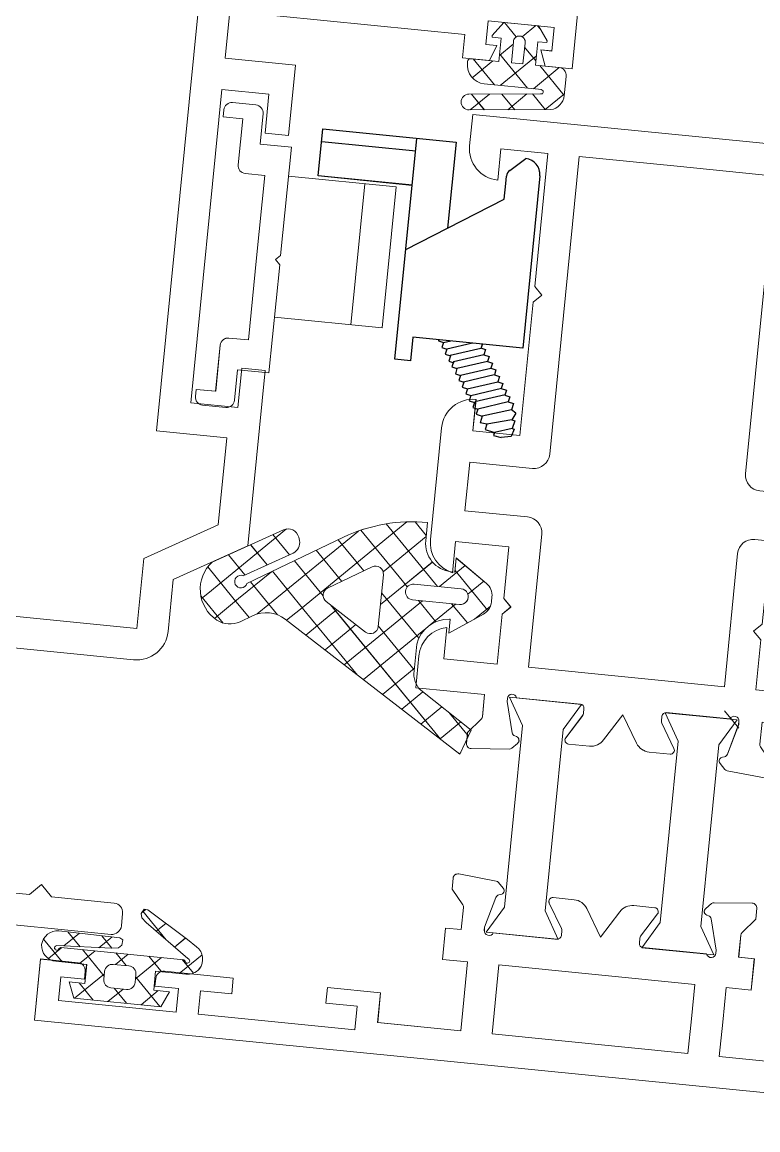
# Model space of a CAD drawing. Header units: millimetres. Extents: x 26282 to 30760, y 1404 to 4574.
# Drawn here: x 29863.53 to 29868.2, y 3435.71 to 3442.74 of the extents above; entities that cross this region are included whole.
import ezdxf

# ---------------------------------------------------------------- set-up
doc = ezdxf.new("R2010")
doc.units = ezdxf.units.MM
doc.header["$LTSCALE"] = 0.25
doc.layers.add('AB-DUV', color=4, linetype='Continuous', lineweight=50)
doc.layers.add('DOĞRAMA', color=30, linetype='Continuous', lineweight=20)
doc.layers.add('aksesuar_k', color=7, linetype='Continuous')

# ---------------------------------------------------------------- blocks, each defined once
blk = doc.blocks.new('CHD60E27', base_point=(-138.6, 7.85))
at = {"color": 1, "linetype": 'Continuous'}
for p, q in [((-80.6, 56.35), (-78.6, 56.35)), ((-115.729976, 50.516652), (-114.729976, 49.516652)), ((-115.729976, 50.516652), (-114.729976, 49.516652)), ((-78.6, 29.85), (-80.6, 29.85)), ((-137.2, 16.75), (-135.7, 16.75)), ((-135.7, 16.75), (-135.7, 15.25))]:
    blk.add_line(p, q, dxfattribs=at)
at = {"color": 40, "linetype": 'Continuous'}
for points in [[(-138.6, 7.85), (-138.6, 78.35), (-134.7, 78.35), (-134.7, 75.95, -0.414213), (-135.199999, 75.45), (-135.7, 75.45), (-135.7, 76.95), (-137.2, 76.95), (-137.2, 69.45), (-135.7, 69.45), (-135.7, 70.95), (-135.2, 70.95, -0.414213), (-134.699999, 70.45), (-134.7, 66.05), (-135.7, 66.05), (-135.7, 68.05), (-137.2, 68.05), (-137.2, 58.05), (-135.7, 58.05), (-135.7, 60.05), (-134.7, 60.05), (-134.7, 56.65), (-136.6, 56.65), (-136.6, 51.35), (-134.4, 51.35), (-132.2, 51.35), (-132.2, 52.95), (-130.2, 52.95), (-130.2, 51.95), (-128.790992, 51.95, 0.176327), (-128.630295, 52.008489), (-127.7, 52.789099), (-127, 52.789099, -0.43976), (-126.701142, 52.462953), (-126.911671, 50.056591, -0.176327), (-126.983943, 49.901604), (-127.323223, 49.562323, -0.577351), (-127.741481, 49.674394), (-127.772347, 49.789587, 0.267949), (-127.949124, 49.966363), (-129.9, 50.489099), (-130.1, 50.489099, 0.842899), (-130.2, 49.906257), (-130.2, 45.839099, 0.414213), (-129.949998, 45.589099), (-129.628806, 45.589099, 0.137838), (-129.498553, 45.625711), (-127.980252, 46.552487, -0.585341), (-127.6, 46.339099), (-127.6, 45.002615, -0.261351), (-128.07899, 44.149065), (-129.797634, 43.1), (-128.07899, 42.050935, -0.261351), (-127.6, 41.197385), (-127.6, 39.8609, -0.585341), (-127.980252, 39.647512), (-129.498554, 40.574288, 0.137838), (-129.628807, 40.6109), (-129.95, 40.6109, 0.414213), (-130.199999, 40.360899), (-130.2, 36.293743, 0.842899), (-130.1, 35.710901), (-129.9, 35.7109), (-127.949123, 36.233636, 0.267949), (-127.772347, 36.410413), (-127.741481, 36.525605, -0.577351), (-127.323223, 36.637676), (-126.983943, 36.298396, -0.176327), (-126.911671, 36.143409), (-126.701141, 33.737047, -0.43976), (-127, 33.4109), (-127.7, 33.4109), (-128.630295, 34.191511, 0.176327), (-128.790992, 34.25), (-130.2, 34.25), (-130.2, 33.25), (-132.2, 33.25), (-132.2, 34.85), (-136.6, 34.85), (-136.6, 29.55), (-134.7, 29.55), (-134.7, 26.15), (-135.7, 26.15), (-135.7, 28.15), (-137.2, 28.15), (-137.2, 18.15), (-135.7, 18.15), (-135.7, 20.15), (-134.7, 20.15), (-134.7, 15.75, -0.414213), (-135.199999, 15.25), (-135.7, 15.25), (-135.7, 16.75), (-137.2, 16.75), (-137.2, 9.25), (-135.7, 9.25), (-135.7, 10.75), (-135.2, 10.75, -0.414213), (-134.699999, 10.25), (-134.7, 7.85), (-138.6, 7.85)], [(-78.6, 56.35), (-78.6, 29.85), (-79.6, 29.85), (-80.6, 29.85, -0.414213), (-82.599999, 31.85), (-80.6, 31.85), (-80.6, 34.85), (-89.1, 34.85), (-89.6, 35.35), (-90.1, 34.85), (-98.6, 34.85), (-98.6, 31.85), (-96.6, 31.85, -0.414213), (-98.599999, 29.85), (-105.740408, 29.85, -0.356298), (-107.699999, 31.450001), (-105.7, 31.45), (-105.7, 34.85), (-109, 34.85), (-109.5, 35.35), (-110, 34.85), (-113.2, 34.85), (-113.2, 31.45), (-111.2, 31.45, -0.356298), (-113.159592, 29.85), (-115.2, 29.85), (-115.2, 34.25), (-116.609007, 34.25, 0.176327), (-116.769704, 34.191511), (-117.7, 33.4109), (-118.4, 33.4109, -0.43976), (-118.698859, 33.737047), (-118.488329, 36.143409, -0.176327), (-118.416057, 36.298397), (-118.076776, 36.637677, -0.577351), (-117.658519, 36.525604), (-117.627652, 36.410413, 0.267949), (-117.450876, 36.233636), (-115.5, 35.7109), (-115.3, 35.7109, 0.842899), (-115.2, 36.293744), (-115.2, 40.3609, 0.414213), (-115.45, 40.6109), (-115.771193, 40.6109, 0.137838), (-115.901446, 40.574288), (-117.419747, 39.647512, -0.585341), (-117.799999, 39.8609), (-117.8, 41.197384, -0.261351), (-117.32101, 42.050935), (-115.602366, 43.1), (-117.321009, 44.149064, -0.261351), (-117.8, 45.002615), (-117.8, 46.339099, -0.585341), (-117.419747, 46.552488), (-115.901445, 45.625712, 0.137838), (-115.771193, 45.5891), (-115.45, 45.589099, 0.414213), (-115.199999, 45.8391), (-115.2, 49.906257, 0.842899), (-115.3, 50.489099), (-115.5, 50.489099), (-117.450876, 49.966364, 0.267949), (-117.627653, 49.789587), (-117.658518, 49.674395, -0.577351), (-118.076776, 49.562322), (-118.416057, 49.901603, -0.176327), (-118.488329, 50.056591), (-118.698858, 52.462953, -0.43976), (-118.4, 52.789099), (-117.7, 52.789099), (-116.769704, 52.008489, 0.176327), (-116.609007, 51.95), (-115.2, 51.95), (-115.2, 56.35), (-113.159591, 56.35, -0.356297), (-111.199999, 54.75), (-113.2, 54.75), (-113.2, 51.35), (-110, 51.35), (-109.5, 50.85), (-109, 51.35), (-105.7, 51.35), (-105.7, 54.75), (-107.7, 54.75, -0.356297), (-105.740408, 56.35), (-98.6, 56.35, -0.414213), (-96.599999, 54.350001), (-98.6, 54.35), (-98.6, 51.35), (-90.1, 51.35), (-89.6, 50.85), (-89.1, 51.35), (-80.6, 51.35), (-80.6, 54.35), (-82.6, 54.35, -0.414213), (-80.6, 56.35), (-78.6, 56.35)], [(-80.6, 43.1), (-80.6, 49.35), (-99.6, 49.35, -0.414213), (-100.6, 50.35), (-100.6, 54.35), (-103.7, 54.35), (-103.7, 50.35, -0.414213), (-104.699999, 49.350001), (-113.2, 49.35), (-113.2, 36.85), (-104.7, 36.85, -0.414213), (-103.699999, 35.850001), (-103.7, 31.85), (-100.6, 31.85), (-100.6, 35.85, -0.414213), (-99.6, 36.85), (-80.6, 36.85), (-80.6, 43.1)]]:
    blk.add_lwpolyline(points, format="xyb", close=True, dxfattribs=at)
at = {"color": 4, "linetype": 'Continuous'}
for points in [[(-130.210348, 45.762166), (-128.497348, 46.762166), (-122.710348, 46.762166), (-116.923348, 46.762166), (-115.210348, 45.762166), (-115.210348, 50.362166), (-116.910348, 49.362166), (-122.710348, 49.362166), (-128.510348, 49.362166), (-130.210348, 50.362166), (-130.210348, 45.762166)], [(-128.497348, 39.437833), (-130.210348, 40.437833), (-130.210348, 35.837833), (-128.510348, 36.837833), (-122.710348, 36.837833), (-116.910348, 36.837833), (-115.210348, 35.837833), (-115.210348, 40.437833), (-116.923348, 39.437833), (-122.710348, 39.437833), (-128.497348, 39.437833)]]:
    blk.add_lwpolyline(points, close=True, dxfattribs=at)
at = {"color": 40, "linetype": 'Continuous'}
blk.add_lwpolyline([(-134.4, 49.35), (-136.6, 49.35), (-136.6, 36.85), (-132.2, 36.85), (-132.2, 49.35), (-134.4, 49.35)], close=True, dxfattribs=at)
blk = doc.blocks.new('CHD60E28', base_point=(0, -82.8))
at = {"color": 40, "linetype": 'Continuous'}
for points in [[(7.9, -49.7), (7.9, -53.705341), (8.61934, -54.4), (7.9, -55.094658), (7.9, -59.1, -0.414213), (7.3, -59.699999), (6.5, -59.7, -0.414213), (5.9, -59.099999), (5.9, -49.7)], [(67, -82.8), (63.5, -82.8), (63.5, -81.073884), (64.5, -80.7), (64.5, -81.4), (66, -81.4), (66, -77.2), (64.5, -77.2), (64.5, -77.9), (63.5, -77.526115), (63.5, -75.8), (65, -75.8), (65, -60.8), (62, -60.8), (62, -65.3), (57.5, -65.3), (57.5, -63.8), (60, -63.8), (60, -60.8), (40, -60.8), (40, -63.8), (42.5, -63.8), (42.5, -65.3), (31.308076, -65.3), (28.71, -60.8), (25.4, -60.8, -0.414213), (23.4, -58.799999), (23.4, -48.4)]]:
    blk.add_lwpolyline(points, format="xyb", dxfattribs=at)
blk.add_lwpolyline([(65, -43.55084), (65, -28.301681, 0.414213), (62, -25.301681), (60, -25.30168), (60, -29), (25.4, -29), (25.4, -58.8), (29.864701, -58.8), (32.462777, -63.3), (38, -63.3), (38, -58.8), (65, -58.8), (65, -43.55084)], format="xyb", close=True, dxfattribs=at)
blk = doc.blocks.new('CHD50D23', base_point=(110.983776, 153.85743))
at = {"color": 1, "linetype": 'Continuous'}
for p, q in [((117.791548, 170.671326), (119.381447, 172.261226)), ((119.568875, 171.841832), (119.206204, 172.204502)), ((119.457419, 170.215877), (121.244586, 172.003044)), ((124.138771, 167.271936), (119.568875, 171.841832)), ((119.432791, 169.856596), (118.032092, 171.257294)), ((120.970782, 169.60792), (122.142332, 170.77947)), ((118.315634, 169.074092), (119.457419, 170.215877)), ((121.333881, 167.955505), (119.432791, 169.856596)), ((119.301305, 167.938443), (120.572703, 169.209841)), ((121.747604, 168.263422), (122.91966, 169.435477)), ((119.296707, 167.87136), (118.580823, 168.587243)), ((118.649877, 167.287015), (119.301305, 167.938443)), ((119.145191, 165.661009), (121.37384, 167.889658)), ((124.455498, 162.712568), (119.296707, 167.87136)), ((122.524426, 166.918923), (123.696988, 168.091485)), ((119.160623, 165.886123), (118.364104, 166.682642)), ((120.14134, 164.535837), (122.174977, 166.569474)), ((115.348278, 161.864095), (119.145191, 165.661009)), ((119.024539, 163.900887), (117.547506, 165.37792)), ((124.278265, 160.768481), (119.160623, 165.886123)), ((121.172168, 163.445345), (122.976114, 165.249291)), ((118.528593, 162.275512), (116.730908, 164.073197)), ((118.989078, 163.383575), (119.611946, 164.006444)), ((111.799457, 156.193954), (118.989078, 163.383575)), ((119.345191, 163.580234), (119.024539, 163.900887)), ((121.973305, 162.125161), (123.777251, 163.929107)), ((120.452072, 158.230713), (115.91431, 162.768475)), ((121.603057, 159.633594), (124.527445, 162.557981)), ((118.720503, 157.840961), (115.097712, 161.463753)), ((116.041968, 158.315145), (118.584254, 160.857431)), ((118.064864, 158.216721), (120.705574, 160.857431)), ((121.299351, 159.504754), (119.946674, 160.857431)), ((121.452072, 157.361288), (125.087016, 160.996232)), ((122.788808, 160.136617), (122.034401, 160.891024)), ((125.34237, 159.704376), (124.278265, 160.768481)), ((116.124999, 158.315145), (114.281114, 160.15903)), ((124.529431, 158.395995), (122.788808, 160.136617)), ((121.237452, 159.267988), (121.603057, 159.633594)), ((122.965684, 157.838422), (121.299351, 159.504754)), ((124.608099, 158.395995), (125.396213, 159.184109)), ((114.691525, 157.627299), (113.464516, 158.854308)), ((119.211984, 157.24252), (120.452072, 158.482608)), ((113.865869, 156.331635), (112.647918, 157.549586)), ((120.452072, 156.109392), (118.977527, 157.583937)), ((122.94395, 155.738834), (121.452072, 157.230713)), ((113.040212, 155.035971), (111.83132, 156.244863)), ((119.332913, 155.242129), (120.452072, 156.361288)), ((120.244395, 154.032291), (122.569534, 156.35743)), ((112.193401, 154.466577), (113.52755, 155.800727)), ((111.107571, 154.847292), (111.014722, 154.940141)), ((120.547923, 153.892221), (119.627241, 154.812903)), ((122.081038, 154.480426), (121.159141, 155.402323))]:
    blk.add_line(p, q, dxfattribs=at)
for points in [[(117.942326, 171.103172, -0.229763), (119.601084, 172.311706, -0.229763), (121.577, 171.756923), (124.065182, 167.454881, -0.472021), (123.686104, 166.442525), (123.493312, 166.376425, -0.353954), (122.651853, 166.698377), (120.910699, 169.711911, 2.506605), (120.443837, 169.422198), (123.974866, 163.603459, -0.068514), (125.058809, 161.099606, -0.068514), (125.425814, 158.395994), (124.268132, 158.395995, 0.414213), (122.468133, 156.595995), (122.468132, 156.35743), (123.368132, 156.35743), (121.951762, 154.2919, -0.247171), (121.127035, 153.857431), (120.80923, 153.85743, -0.247171), (119.984502, 154.2919), (118.568132, 156.35743), (119.468132, 156.35743), (119.468132, 156.395995, 0.347266), (117.672353, 158.315146), (115.962865, 158.315145, 0.239382), (114.781982, 157.769249), (112.588983, 154.327878), (110.983776, 154.890697), (118.422358, 166.775718, 0.283277), (118.436838, 168.874362), (117.984154, 169.620334, -0.264505), (117.942326, 171.103172)], [(118.960417, 162.96546), (118.120011, 161.622698, 0.58904), (118.543842, 160.857431), (121.854332, 160.857431, 0.584485), (122.281783, 161.616824), (120.652103, 164.302354, 0.558043), (119.800823, 164.308222), (118.960417, 162.96546)], [(120.952072, 159.35743, 0.414214), (120.452072, 158.85743), (120.452072, 155.85743, 1), (121.452072, 155.85743), (121.452072, 158.85743, 0.414214), (120.952072, 159.35743)]]:
    blk.add_lwpolyline(points, format="xyb", close=True, dxfattribs=at)
blk = doc.blocks.new('CHD40D06', base_point=(-3.244644, -4.348007))
at = {"color": 1, "linetype": 'Continuous'}
for p, q in [((-3.233957, 1.502004), (-2.114244, 0.38229)), ((-3.143286, 0.615308), (-2.231326, 1.527269)), ((-1.5, 0.137274), (0, 1.637274)), ((-1.19341, 1.582777), (0, 0.389367)), ((-1.5, -1.984046), (0.484046, 0)), ((0.389367, 0), (1.189367, -0.8)), ((-2.94649, -1.309216), (-2.03453, -0.397255)), ((-1.5, -0.231953), (0.605442, -2.337395)), ((1.664749, -0.940617), (2.5, -0.105366)), ((-2.992329, -0.860945), (-1.872616, -1.980658)), ((1.710462, -1.321095), (2.5, -2.110633)), ((0.267971, -2.337395), (1.067971, -1.537395)), ((-2.749694, -3.23374), (-1.837734, -2.32178)), ((-1.74264, -4.348007), (0, -2.605366)), ((-1.5, -2.353274), (-0.000027, -3.853246)), ((2.317869, -2.408817), (2.5, -2.226687)), ((-2.750701, -3.223894), (-1.626587, -4.348007))]:
    blk.add_line(p, q, dxfattribs=at)
for points in [[(2.5, -0.0586), (2.5, -1.168698), (2.5, -2.278795), (1.60183, -2.919995), (1.5, -2.919995), (1.5, -2.337395), (0, -2.337395), (0, -3.848007, -0.414213), (-0.499999, -4.348007), (-0.943759, -4.348007), (-1.741907, -4.348007, -0.346314), (-2.714035, -3.582455), (-3.24205, 1.581145, -0.414213), (-2.795506, 2.129414, -0.414213), (-2.247237, 1.68287), (-1.7854, -2.833564), (-1.760746, -2.951964), (-1.679623, -2.98778), (-1.584181, -2.97584), (-1.510215, -2.854067), (-1.5, -2.668709), (-1.5, 0.781642, -0.414213), (-0.3, 1.981642), (-0.2, 1.981642, -0.414209), (0, 1.781645), (0, 0), (1.5, 0), (1.5, 0.5826), (1.60183, 0.5826), (2.5, -0.0586)], [(1.743245, -1.168703, 0.444305), (1.335038, -0.8), (0, -0.8), (0, -1.537395), (1.335028, -1.537395, 0.444305), (1.743245, -1.168703)]]:
    blk.add_lwpolyline(points, format="xyb", close=True, dxfattribs=at)
blk = doc.blocks.new('CHD40D08', base_point=(-2.21267, -2.905012))
at = {"color": 1, "linetype": 'Continuous'}
for p, q in [((0, 5.969856), (1.319355, 7.289211)), ((0.12533, 6.85077), (0.904473, 6.071627)), ((1.017205, 5.958895), (1.924654, 5.051445)), ((1.069674, 4.91821), (1.934707, 5.783243)), ((-2.21267, 4.946129), (-0.482761, 3.21622)), ((-2.21267, 3.757186), (-1.21267, 4.757186)), ((-0.632316, 3.21622), (0.904473, 4.753009)), ((0, 4.854779), (0.904473, 3.950306)), ((1.129836, 3.724943), (1.8882, 2.96658)), ((1.171493, 2.898708), (1.899747, 3.626962)), ((-2.21267, 2.824809), (-1.333018, 1.945157)), ((-2.21267, 1.635866), (-1.333018, 2.515518)), ((0.166981, 2.566478), (0.904473, 1.828986)), ((0.166982, 1.894197), (0.904473, 2.631688)), ((-2.21267, -0.485455), (-0.510996, 1.216219)), ((-0.604081, 1.21622), (0.039793, 0.572346)), ((2.045652, -0.469774), (3.706779, 1.191354)), ((3.601991, 1.252788), (3.846916, 1.007863)), ((-2.21267, 0.703488), (-1.21267, -0.296512)), ((0.039793, 0.572346), (0.904473, -0.292334)), ((0.061836, -0.332269), (0.904473, 0.510368)), ((2.524604, 0.208855), (3.086884, -0.353425)), ((0, -0.394105), (0.061836, -0.332269)), ((1.646901, -1.034763), (2.284292, -1.672154)), ((-0.000001, -1.509181), (0.092774, -1.601955)), ((0.092774, -1.601955), (1.325459, -2.834641)), ((0.115405, -2.400021), (0.904473, -1.610952))]:
    blk.add_line(p, q, dxfattribs=at)
for points in [[(3.56458, 1.274721), (3.853054, 1.105598), (3.839039, 0.882431), (2.197611, -1.814579), (1.801975, -2.439764, -0.413949), (0.422965, -2.750501, -0.119976), (0.112064, -2.393627, -0.119976), (-0.000001, -1.93378), (0, 0), (-1.21267, 0), (-1.21267, -1), (-2.21267, -0.565218), (-2.21267, 5.005452), (-1.21267, 5.396757), (-1.21267, 4.396757), (0, 4.396757), (0, 6.36622, -0.404548), (0.967353, 7.365686, -0.404548), (1.934706, 6.366219), (1.934707, 5.626366), (1.87951, 2.469611), (1.772015, 2.273538), (1.437813, 2.284888), (1.245523, 2.492312), (1.171532, 2.897929), (0.995458, 6.390233, 2.044702), (0.823804, 6.2417), (0.904473, 6.143585), (0.904473, -1.711145), (0.823804, -1.809259, 2.04471), (0.995459, -1.957792), (3.011747, 0.899087), (3.291174, 1.202272), (3.56458, 1.274721)], [(0.020535, 1.362666, 0.198912), (0.166982, 1.71622), (0.166981, 2.71622, 0.414213), (-0.333018, 3.21622), (-0.833018, 3.21622, 0.414213), (-1.333018, 2.71622), (-1.333018, 1.716219, 0.414213), (-0.833018, 1.21622), (-0.333018, 1.216219, 0.198912), (0.020535, 1.362666)]]:
    blk.add_lwpolyline(points, format="xyb", close=True, dxfattribs=at)
blk = doc.blocks.new('karş')
at = {"layer": 'aksesuar_k'}
for p, q in [((-11.742, 16.152), (-3.242, 16.152)), ((-11.742, 13.152), (-11.742, 16.152)), ((-5.742, 2.052), (-5.742, 16.152)), ((-3.242, 16.152), (-3.242, 10.662)), ((0.322, 14.701), (1.258, 15.552)), ((-11.742, 15.352), (-5.742, 15.352)), ((0.158, 13.852), (0.158, 14.331)), ((2.258, 14.552), (2.258, 3.552)), ((0.158, 12.852), (0.158, 13.852)), ((-5.742, 13.152), (-11.742, 13.152)), ((-5.742, 9.052), (0.158, 12.852)), ((-4.742, 3.552), (-4.742, 2.052)), ((2.258, 3.552), (-4.742, 3.552)), ((-3.104, 3.552), (-3.117, 3.489)), ((-3.104, 3.552), (-3.117, 3.489)), ((-2.32, 3.552), (-2.772, 3.398)), ((-0.939, 3.552), (-2.522, 3.012)), ((-0.312, 3.584), (-0.383, 3.252)), ((-0.319, 3.552), (-0.383, 3.252)), ((-3.117, 3.489), (-2.785, 3.418)), ((-3.117, 3.489), (-2.785, 3.418)), ((-2.785, 3.418), (-2.856, 3.085)), ((-2.785, 3.418), (-2.856, 3.085)), ((-2.856, 3.085), (-2.523, 3.014)), ((-2.856, 3.085), (-2.523, 3.014)), ((-2.523, 3.014), (-2.593, 2.68)), ((-2.523, 3.014), (-2.593, 2.68)), ((-0.393, 3.267), (-2.271, 2.626)), ((-0.151, 2.893), (-2.029, 2.251)), ((-0.414, 3.299), (-0.081, 3.227)), ((-0.414, 3.299), (-0.081, 3.227)), ((-0.081, 3.227), (-0.152, 2.895)), ((-0.081, 3.227), (-0.152, 2.895)), ((-0.152, 2.895), (0.182, 2.822)), ((-0.152, 2.895), (0.182, 2.822)), ((0.182, 2.822), (0.111, 2.489)), ((0.182, 2.822), (0.111, 2.489)), ((-2.593, 2.68), (-2.26, 2.609)), ((-2.593, 2.68), (-2.26, 2.609)), ((-2.26, 2.609), (-2.331, 2.276)), ((-2.26, 2.609), (-2.331, 2.276)), ((-2.331, 2.276), (-1.999, 2.205)), ((-2.331, 2.276), (-1.999, 2.205)), ((-2.029, 2.252), (-2.1, 1.919)), ((-2.029, 2.252), (-2.1, 1.919)), ((0.11, 2.491), (-1.768, 1.85)), ((0.111, 2.489), (0.443, 2.418)), ((0.111, 2.489), (0.443, 2.418)), ((0.443, 2.418), (0.372, 2.085)), ((0.443, 2.418), (0.372, 2.085)), ((-4.742, 2.052), (-5.742, 2.052)), ((-2.1, 1.919), (-1.767, 1.848)), ((-2.1, 1.919), (-1.767, 1.848)), ((-1.767, 1.848), (-1.837, 1.514)), ((-1.767, 1.848), (-1.837, 1.514)), ((-1.837, 1.514), (-1.505, 1.442)), ((-1.837, 1.514), (-1.505, 1.442)), ((-1.505, 1.442), (-1.576, 1.11)), ((-1.505, 1.442), (-1.576, 1.11)), ((0.377, 2.078), (-1.5, 1.436)), ((0.614, 1.681), (-1.264, 1.04)), ((0.372, 2.085), (0.706, 2.013)), ((0.372, 2.085), (0.706, 2.013)), ((0.706, 2.013), (0.635, 1.68)), ((0.706, 2.013), (0.635, 1.68)), ((0.635, 1.68), (0.968, 1.609)), ((0.635, 1.68), (0.968, 1.609)), ((0.968, 1.609), (0.897, 1.276)), ((0.968, 1.609), (0.897, 1.276)), ((-1.576, 1.11), (-1.243, 1.039)), ((-1.576, 1.11), (-1.243, 1.039)), ((-1.243, 1.039), (-1.313, 0.704)), ((-1.243, 1.039), (-1.313, 0.704)), ((-1.313, 0.704), (-0.98, 0.633)), ((-1.313, 0.704), (-0.98, 0.633)), ((0.891, 1.255), (-0.987, 0.613)), ((1.164, 0.865), (-0.714, 0.223)), ((0.897, 1.276), (1.231, 1.203)), ((0.897, 1.276), (1.231, 1.203)), ((1.231, 1.203), (1.16, 0.871)), ((1.231, 1.203), (1.16, 0.871)), ((1.16, 0.871), (1.492, 0.8)), ((1.16, 0.871), (1.492, 0.8)), ((1.492, 0.8), (1.421, 0.467)), ((1.492, 0.8), (1.421, 0.467)), ((-0.98, 0.633), (-1.051, 0.3)), ((-0.98, 0.633), (-1.051, 0.3)), ((-1.051, 0.3), (-0.718, 0.229)), ((-1.051, 0.3), (-0.718, 0.229)), ((-0.718, 0.229), (-0.788, -0.105)), ((-0.718, 0.229), (-0.788, -0.105)), ((1.445, 0.494), (-0.433, -0.148)), ((1.684, 0.061), (-0.194, -0.58)), ((1.421, 0.467), (1.755, 0.394)), ((1.421, 0.467), (1.755, 0.394)), ((1.755, 0.394), (1.684, 0.061)), ((1.755, 0.394), (1.684, 0.061)), ((1.684, 0.061), (2.017, -0.01)), ((1.684, 0.061), (2.017, -0.01)), ((-0.788, -0.105), (-0.456, -0.176)), ((-0.788, -0.105), (-0.456, -0.176)), ((-0.456, -0.176), (-0.527, -0.509)), ((-0.527, -0.509), (-0.194, -0.58)), ((-0.527, -0.509), (-0.194, -0.58)), ((-0.194, -0.58), (-0.264, -0.914)), ((-0.194, -0.58), (-0.264, -0.914)), ((1.928, -0.41), (0.133, -0.999)), ((2.228, -0.601), (1.928, -0.41)), ((2.017, -0.01), (1.931, -0.412)), ((2.017, -0.01), (1.946, -0.342)), ((2.228, -0.601), (2.026, -1.049)), ((-0.264, -0.914), (0.133, -0.999)), ((0.133, -0.999), (0.039, -1.439)), ((2.026, -1.049), (0.47, -1.483)), ((2.026, -1.049), (2.226, -1.092)), ((2.226, -1.092), (2.097, -1.582)), ((0.47, -1.483), (0.039, -1.439)), ((0.47, -1.483), (0.398, -1.816)), ((0.398, -1.816), (0.997, -1.944)), ((0.997, -1.944), (0.955, -2.144)), ((2.097, -1.582), (0.997, -1.944)), ((2.079, -2.104), (1.453, -2.234)), ((2.219, -1.612), (2.079, -2.104)), ((2.097, -1.582), (2.219, -1.612)), ((0.955, -2.144), (1.455, -2.226))]:
    blk.add_line(p, q, dxfattribs=at)
for centre, radius, start, end in [((1.258, 14.552), 1, 0, 90), ((0.658, 14.331), 0.5, 132.27369, 180)]:
    blk.add_arc(centre, radius, start, end, dxfattribs=at)
blk = doc.blocks.new('A$C3DEF5641')
at = {"layer": 'DOĞRAMA', "color": 163}
for p, q in [((440.712, 106.857), (433.832, 106.857)), ((438.712, 106.857), (438.712, 97.857)), ((440.712, 97.857), (440.712, 106.857)), ((433.832, 97.857), (440.712, 97.857))]:
    blk.add_line(p, q, dxfattribs=at)
at = {"layer": 'DOĞRAMA', "color": 163, "lineweight": 0}
blk.add_lwpolyline([(431.082, 106.754), (432.332, 106.754), (432.332, 101.504), (432.332, 96.254), (431.082, 96.254, 0.414214), (430.582, 95.754), (430.582, 92.804), (429.332, 92.804), (429.332, 92.354, 0.414214), (429.832, 91.854), (431.332, 91.854, 0.414214), (431.832, 92.354), (431.832, 94.304), (433.832, 94.304), (433.832, 101.204), (433.532, 101.504), (433.832, 101.804), (433.832, 108.704), (431.832, 108.704), (431.832, 110.654, 0.414214), (431.332, 111.154), (429.832, 111.154, 0.414214), (429.332, 110.654), (429.332, 110.204), (430.582, 110.204), (430.582, 107.254, 0.414214)], format="xyb", close=True, dxfattribs=at)
at = {"layer": 'DOĞRAMA', "color": 163, "rotation": 90}
for name, p in [('CHD60E28', (451.083, 51.924)), ('CHD40D06', (450.754, 112.181)), ('CHD50D23', (449.332, 71.395)), ('CHD40D08', (433.332, 53.562))]:
    blk.add_blockref(name, p, dxfattribs=at)
at = {"layer": 'DOĞRAMA', "color": 163, "xscale": -1, "rotation": 270}
blk.add_blockref('CHD60E27', (423.083, 51.924), dxfattribs=at)
at = {"layer": 'DOĞRAMA', "color": 163}
blk.add_blockref('karş', (447.454, 93.905), dxfattribs=at)
blk = doc.blocks.new('A$C187D15ED')
at = {"layer": 'DOĞRAMA', "color": 163, "xscale": 0.1, "yscale": 0.1, "zscale": 0.1, "rotation": 354.3252718319504}
blk.add_blockref('A$C3DEF5641', (10250.5656, 3230.3914, 134.2241), dxfattribs=at)

msp = doc.modelspace()

# ---------------------------------------------------------------- block references
at = {"layer": 'AB-DUV', "ltscale": 100}
msp.add_blockref('A$C187D15ED', (19570.4239, 205.0275, 5.1264), dxfattribs=at)

# ---------------------------------------------------------------- next in the draw order: linework, layer by layer
at = {"layer": 'aksesuar_k'}
for p, q in [((29865.4057, 3441.7638, 139.3505), (29865.4354, 3442.0623, 139.3505)), ((29865.4354, 3442.0623, 139.3505), (29866.2812, 3441.9783, 139.3505)), ((29865.4275, 3441.9827, 139.3505), (29866.0246, 3441.9234, 139.3505)), ((29865.893, 3440.5999, 139.3505), (29866.0325, 3442.003, 139.3505)), ((29866.2812, 3441.9783, 139.3505), (29866.227, 3441.432, 139.3505)), ((29866.6215, 3441.7986, 139.3505), (29866.7231, 3441.8741, 139.3505)), ((29866.0028, 3441.7045, 139.3505), (29865.4057, 3441.7638, 139.3505)), ((29866.5968, 3441.7158, 139.3505), (29866.6016, 3441.7634, 139.3505)), ((29866.8127, 3441.7647, 139.3505), (29866.704, 3440.6701, 139.3505)), ((29866.5869, 3441.6163, 139.3505), (29866.5968, 3441.7158, 139.3505)), ((29865.9623, 3441.2965, 139.3505), (29866.5869, 3441.6163, 139.3505)), ((29866.0074, 3440.7393, 139.3505), (29865.9925, 3440.59, 139.3505)), ((29866.704, 3440.6701, 139.3505), (29866.0074, 3440.7393, 139.3505)), ((29866.1704, 3440.7231, 139.3505), (29866.1684, 3440.7169, 139.3505)), ((29866.1704, 3440.7231, 139.3505), (29866.1684, 3440.7169, 139.3505)), ((29866.1684, 3440.7169, 139.3505), (29866.2008, 3440.7066, 139.3505)), ((29866.1684, 3440.7169, 139.3505), (29866.2008, 3440.7066, 139.3505)), ((29866.2008, 3440.7066, 139.3505), (29866.1905, 3440.6742, 139.3505)), ((29866.2008, 3440.7066, 139.3505), (29866.1905, 3440.6742, 139.3505)), ((29866.1905, 3440.6742, 139.3505), (29866.2229, 3440.6638, 139.3505)), ((29866.1905, 3440.6742, 139.3505), (29866.2229, 3440.6638, 139.3505)), ((29866.2484, 3440.7153, 139.3505), (29866.2019, 3440.7045, 139.3505)), ((29866.3858, 3440.7017, 139.3505), (29866.223, 3440.6636, 139.3505)), ((29866.4356, 3440.6713, 139.3505), (29866.468, 3440.6609, 139.3505)), ((29866.4356, 3440.6713, 139.3505), (29866.468, 3440.6609, 139.3505)), ((29866.4485, 3440.6987, 139.3505), (29866.4382, 3440.6663, 139.3505)), ((29866.4475, 3440.6956, 139.3505), (29866.4382, 3440.6663, 139.3505)), ((29866.2229, 3440.6638, 139.3505), (29866.2126, 3440.6312, 139.3505)), ((29866.2229, 3440.6638, 139.3505), (29866.2126, 3440.6312, 139.3505)), ((29866.2126, 3440.6312, 139.3505), (29866.245, 3440.6209, 139.3505)), ((29866.2126, 3440.6312, 139.3505), (29866.245, 3440.6209, 139.3505)), ((29866.245, 3440.6209, 139.3505), (29866.2347, 3440.5884, 139.3505)), ((29866.245, 3440.6209, 139.3505), (29866.2347, 3440.5884, 139.3505)), ((29866.4373, 3440.6679, 139.3505), (29866.2441, 3440.6227, 139.3505)), ((29866.4577, 3440.6283, 139.3505), (29866.2645, 3440.583, 139.3505)), ((29866.468, 3440.6609, 139.3505), (29866.4576, 3440.6285, 139.3505)), ((29866.468, 3440.6609, 139.3505), (29866.4576, 3440.6285, 139.3505)), ((29866.4576, 3440.6285, 139.3505), (29866.4901, 3440.6179, 139.3505)), ((29866.4576, 3440.6285, 139.3505), (29866.4901, 3440.6179, 139.3505)), ((29866.4901, 3440.6179, 139.3505), (29866.4798, 3440.5855, 139.3505)), ((29866.4901, 3440.6179, 139.3505), (29866.4798, 3440.5855, 139.3505)), ((29865.9925, 3440.59, 139.3505), (29865.893, 3440.5999, 139.3505)), ((29866.2347, 3440.5884, 139.3505), (29866.2671, 3440.5781, 139.3505)), ((29866.2347, 3440.5884, 139.3505), (29866.2671, 3440.5781, 139.3505)), ((29866.2645, 3440.5831, 139.3505), (29866.2541, 3440.5506, 139.3505)), ((29866.2645, 3440.5831, 139.3505), (29866.2541, 3440.5506, 139.3505)), ((29866.2541, 3440.5506, 139.3505), (29866.2866, 3440.5403, 139.3505)), ((29866.2541, 3440.5506, 139.3505), (29866.2866, 3440.5403, 139.3505)), ((29866.2866, 3440.5403, 139.3505), (29866.2763, 3440.5077, 139.3505)), ((29866.2866, 3440.5403, 139.3505), (29866.2763, 3440.5077, 139.3505)), ((29866.4797, 3440.5857, 139.3505), (29866.2865, 3440.5405, 139.3505)), ((29866.5023, 3440.5419, 139.3505), (29866.309, 3440.4967, 139.3505)), ((29866.4798, 3440.5855, 139.3505), (29866.5122, 3440.5752, 139.3505)), ((29866.4798, 3440.5855, 139.3505), (29866.5122, 3440.5752, 139.3505)), ((29866.5122, 3440.5752, 139.3505), (29866.5018, 3440.5428, 139.3505)), ((29866.5122, 3440.5752, 139.3505), (29866.5018, 3440.5428, 139.3505)), ((29866.5018, 3440.5428, 139.3505), (29866.5343, 3440.5322, 139.3505)), ((29866.5018, 3440.5428, 139.3505), (29866.5343, 3440.5322, 139.3505)), ((29866.5343, 3440.5322, 139.3505), (29866.524, 3440.4998, 139.3505)), ((29866.5343, 3440.5322, 139.3505), (29866.524, 3440.4998, 139.3505)), ((29866.2763, 3440.5077, 139.3505), (29866.3087, 3440.4973, 139.3505)), ((29866.2763, 3440.5077, 139.3505), (29866.3087, 3440.4973, 139.3505)), ((29866.3087, 3440.4973, 139.3505), (29866.2983, 3440.4649, 139.3505)), ((29866.3087, 3440.4973, 139.3505), (29866.2983, 3440.4649, 139.3505)), ((29866.2983, 3440.4649, 139.3505), (29866.3307, 3440.4546, 139.3505)), ((29866.2983, 3440.4649, 139.3505), (29866.3307, 3440.4546, 139.3505)), ((29866.5219, 3440.5002, 139.3505), (29866.3287, 3440.4549, 139.3505)), ((29866.524, 3440.4998, 139.3505), (29866.5564, 3440.4895, 139.3505)), ((29866.524, 3440.4998, 139.3505), (29866.5564, 3440.4895, 139.3505)), ((29866.5564, 3440.4895, 139.3505), (29866.546, 3440.4571, 139.3505)), ((29866.5564, 3440.4895, 139.3505), (29866.546, 3440.4571, 139.3505)), ((29866.3307, 3440.4546, 139.3505), (29866.3205, 3440.422, 139.3505)), ((29866.3307, 3440.4546, 139.3505), (29866.3205, 3440.422, 139.3505)), ((29866.3205, 3440.422, 139.3505), (29866.3529, 3440.4116, 139.3505)), ((29866.3205, 3440.422, 139.3505), (29866.3529, 3440.4116, 139.3505)), ((29866.3529, 3440.4116, 139.3505), (29866.3425, 3440.3792, 139.3505)), ((29866.3529, 3440.4116, 139.3505), (29866.3425, 3440.3792, 139.3505)), ((29866.5452, 3440.455, 139.3505), (29866.352, 3440.4097, 139.3505)), ((29866.5685, 3440.4135, 139.3505), (29866.3753, 3440.3682, 139.3505)), ((29866.546, 3440.4571, 139.3505), (29866.5785, 3440.4465, 139.3505)), ((29866.546, 3440.4571, 139.3505), (29866.5785, 3440.4465, 139.3505)), ((29866.5785, 3440.4465, 139.3505), (29866.5681, 3440.4141, 139.3505)), ((29866.5785, 3440.4465, 139.3505), (29866.5681, 3440.4141, 139.3505)), ((29866.5681, 3440.4141, 139.3505), (29866.6006, 3440.4037, 139.3505)), ((29866.5681, 3440.4141, 139.3505), (29866.6006, 3440.4037, 139.3505)), ((29866.6006, 3440.4037, 139.3505), (29866.5902, 3440.3713, 139.3505)), ((29866.6006, 3440.4037, 139.3505), (29866.5902, 3440.3713, 139.3505)), ((29866.3425, 3440.3792, 139.3505), (29866.3749, 3440.3689, 139.3505)), ((29866.3425, 3440.3792, 139.3505), (29866.3749, 3440.3689, 139.3505)), ((29866.3749, 3440.3689, 139.3505), (29866.3647, 3440.3363, 139.3505)), ((29866.3749, 3440.3689, 139.3505), (29866.3647, 3440.3363, 139.3505)), ((29866.3647, 3440.3363, 139.3505), (29866.3971, 3440.3259, 139.3505)), ((29866.3647, 3440.3363, 139.3505), (29866.3971, 3440.3259, 139.3505)), ((29866.3971, 3440.3259, 139.3505), (29866.3867, 3440.2935, 139.3505)), ((29866.5929, 3440.3737, 139.3505), (29866.3996, 3440.3285, 139.3505)), ((29866.6123, 3440.3284, 139.3505), (29866.4191, 3440.2831, 139.3505)), ((29866.5902, 3440.3713, 139.3505), (29866.6227, 3440.3608, 139.3505)), ((29866.5902, 3440.3713, 139.3505), (29866.6227, 3440.3608, 139.3505)), ((29866.6227, 3440.3608, 139.3505), (29866.6123, 3440.3284, 139.3505)), ((29866.6227, 3440.3608, 139.3505), (29866.6123, 3440.3284, 139.3505)), ((29866.6123, 3440.3284, 139.3505), (29866.6447, 3440.318, 139.3505)), ((29866.6123, 3440.3284, 139.3505), (29866.6447, 3440.318, 139.3505)), ((29866.3867, 3440.2935, 139.3505), (29866.4191, 3440.2831, 139.3505)), ((29866.3867, 3440.2935, 139.3505), (29866.4191, 3440.2831, 139.3505)), ((29866.4191, 3440.2831, 139.3505), (29866.4088, 3440.2506, 139.3505)), ((29866.4191, 3440.2831, 139.3505), (29866.4088, 3440.2506, 139.3505)), ((29866.4088, 3440.2506, 139.3505), (29866.4475, 3440.2382, 139.3505)), ((29866.6319, 3440.2791, 139.3505), (29866.4475, 3440.2382, 139.3505)), ((29866.6599, 3440.257, 139.3505), (29866.6319, 3440.2791, 139.3505)), ((29866.6447, 3440.318, 139.3505), (29866.6322, 3440.2788, 139.3505)), ((29866.6447, 3440.318, 139.3505), (29866.6344, 3440.2856, 139.3505)), ((29866.6599, 3440.257, 139.3505), (29866.6354, 3440.2145, 139.3505)), ((29866.4475, 3440.2382, 139.3505), (29866.4338, 3440.1954, 139.3505)), ((29866.4762, 3440.1867, 139.3505), (29866.4338, 3440.1954, 139.3505)), ((29866.4762, 3440.1867, 139.3505), (29866.4658, 3440.1543, 139.3505)), ((29866.6354, 3440.2145, 139.3505), (29866.4762, 3440.1867, 139.3505)), ((29866.6354, 3440.2145, 139.3505), (29866.6548, 3440.2083, 139.3505)), ((29866.6548, 3440.2083, 139.3505), (29866.6371, 3440.1608, 139.3505)), ((29866.4658, 3440.1543, 139.3505), (29866.5242, 3440.1356, 139.3505)), ((29866.5242, 3440.1356, 139.3505), (29866.518, 3440.1162, 139.3505)), ((29866.518, 3440.1162, 139.3505), (29866.5669, 3440.1031, 139.3505)), ((29866.6371, 3440.1608, 139.3505), (29866.5242, 3440.1356, 139.3505)), ((29866.6302, 3440.109, 139.3505), (29866.5667, 3440.1023, 139.3505)), ((29866.649, 3440.1565, 139.3505), (29866.6302, 3440.109, 139.3505)), ((29866.6371, 3440.1608, 139.3505), (29866.649, 3440.1565, 139.3505))]:
    msp.add_line(p, q, dxfattribs=at)
for centre, radius, start, end in [((29866.7132, 3441.7746, 139.3505), 0.1, 354.32527, 84.32527), ((29866.6513, 3441.7585, 139.3505), 0.05, 126.59896, 174.32527)]:
    msp.add_arc(centre, radius, start, end, dxfattribs=at)
at = {"layer": 'DOĞRAMA', "color": 1, "linetype": 'Continuous'}
for p, q in [((29866.6628, 3442.6472, 139.3505), (29866.5879, 3442.7385, 139.3505)), ((29866.7011, 3442.6479, 139.3505), (29866.7874, 3442.7187, 139.3505)), ((29866.8153, 3442.6976, 139.3505), (29866.799, 3442.7176, 139.3505)), ((29866.5565, 3442.5295, 139.3505), (29866.6441, 3442.6012, 139.3505)), ((29866.7879, 3442.4944, 139.3505), (29866.7162, 3442.5819, 139.3505)), ((29866.5242, 3442.3429, 139.3505), (29866.3898, 3442.507, 139.3505)), ((29866.7353, 3442.3219, 139.3505), (29866.5575, 3442.539, 139.3505)), ((29866.5609, 3442.3392, 139.3505), (29866.7913, 3442.5279, 139.3505)), ((29866.3834, 3442.3877, 139.3505), (29866.5139, 3442.4947, 139.3505)), ((29866.772, 3442.3183, 139.3505), (29866.9361, 3442.4527, 139.3505)), ((29866.9681, 3442.2744, 139.3505), (29866.812, 3442.465, 139.3505)), ((29866.3712, 3442.1838, 139.3505), (29866.4937, 3442.2842, 139.3505)), ((29866.4604, 3442.1841, 139.3505), (29866.3786, 3442.2839, 139.3505)), ((29866.6538, 3442.1847, 139.3505), (29866.5721, 3442.2844, 139.3505)), ((29866.6088, 3442.1845, 139.3505), (29866.7313, 3442.2849, 139.3505)), ((29866.8473, 3442.1852, 139.3505), (29866.7656, 3442.285, 139.3505)), ((29866.8463, 3442.1852, 139.3505), (29866.9693, 3442.2859, 139.3505)), ((29866.3864, 3442.1554, 139.3505), (29866.3667, 3441.9564, 139.3505)), ((29866.1633, 3439.1567, 139.3505), (29865.8375, 3439.5543, 139.3505)), ((29865.9686, 3439.567, 139.3505), (29865.8522, 3439.4716, 139.3505)), ((29866.0915, 3439.481, 139.3505), (29866.0209, 3439.5672, 139.3505)), ((29865.2036, 3439.522, 139.3505), (29864.7037, 3439.1125, 139.3505)), ((29865.6605, 3439.5085, 139.3505), (29865.0961, 3439.0461, 139.3505)), ((29865.2228, 3439.3579, 139.3505), (29865.1177, 3439.4862, 139.3505)), ((29865.9387, 3439.1942, 139.3505), (29865.6766, 3439.5141, 139.3505)), ((29865.0813, 3439.2939, 139.3505), (29864.9763, 3439.4221, 139.3505)), ((29865.8522, 3439.4716, 139.3505), (29865.2923, 3439.013, 139.3505)), ((29865.6944, 3439.2557, 139.3505), (29865.5327, 3439.453, 139.3505)), ((29866.0907, 3439.4731, 139.3505), (29865.9003, 3439.3171, 139.3505)), ((29864.9399, 3439.2299, 139.3505), (29864.8349, 3439.3581, 139.3505)), ((29865.5551, 3439.189, 139.3505), (29865.3934, 3439.3863, 139.3505)), ((29864.8644, 3439.0853, 139.3505), (29864.7042, 3439.2808, 139.3505)), ((29865.4364, 3439.0972, 139.3505), (29865.2541, 3439.3197, 139.3505)), ((29865.9003, 3439.3171, 139.3505), (29865.8178, 3439.2495, 139.3505)), ((29866.1308, 3439.312, 139.3505), (29865.9485, 3439.1627, 139.3505)), ((29866.3395, 3439.2891, 139.3505), (29866.1763, 3439.1554, 139.3505)), ((29865.1079, 3439.2497, 139.3505), (29864.8999, 3439.0793, 139.3505)), ((29865.3146, 3439.0092, 139.3505), (29865.1148, 3439.253, 139.3505)), ((29865.9714, 3439.1542, 139.3505), (29865.9387, 3439.1942, 139.3505)), ((29866.4826, 3439.0036, 139.3505), (29866.2742, 3439.258, 139.3505)), ((29865.0895, 3439.0472, 139.3505), (29864.9755, 3439.1863, 139.3505)), ((29865.9485, 3439.1627, 139.3505), (29865.8005, 3439.0415, 139.3505)), ((29866.4562, 3439.1908, 139.3505), (29866.3553, 3439.1082, 139.3505)), ((29864.8026, 3438.924, 139.3505), (29864.6601, 3439.098, 139.3505)), ((29864.7037, 3439.1125, 139.3505), (29864.664, 3439.08, 139.3505)), ((29864.8999, 3439.0793, 139.3505), (29864.7467, 3438.9538, 139.3505)), ((29864.9667, 3438.9604, 139.3505), (29864.8644, 3439.0853, 139.3505)), ((29866.0669, 3439.0658, 139.3505), (29865.5705, 3438.6591, 139.3505)), ((29866.0447, 3438.8281, 139.3505), (29865.808, 3439.117, 139.3505)), ((29866.153, 3438.9326, 139.3505), (29866.0418, 3439.0683, 139.3505)), ((29865.0961, 3439.0461, 139.3505), (29865.0178, 3438.982, 139.3505)), ((29865.1479, 3438.976, 139.3505), (29865.0895, 3439.0472, 139.3505)), ((29865.2923, 3439.013, 139.3505), (29865.2052, 3438.9416, 139.3505)), ((29865.6549, 3438.5938, 139.3505), (29865.3146, 3439.0092, 139.3505)), ((29865.5397, 3438.9711, 139.3505), (29865.4838, 3439.0393, 139.3505)), ((29865.5236, 3439.0085, 139.3505), (29865.4885, 3438.9798, 139.3505)), ((29866.278, 3439.0448, 139.3505), (29866.1167, 3438.9126, 139.3505)), ((29866.3532, 3438.9249, 139.3505), (29866.2529, 3439.0473, 139.3505)), ((29866.4995, 3439.0324, 139.3505), (29866.3988, 3438.9499, 139.3505)), ((29865.4885, 3438.9798, 139.3505), (29865.3269, 3438.8474, 139.3505)), ((29865.6454, 3438.9144, 139.3505), (29865.4487, 3438.7533, 139.3505)), ((29866.184, 3438.1846, 139.3505), (29865.5397, 3438.9711, 139.3505)), ((29866.0885, 3438.8896, 139.3505), (29865.6922, 3438.5649, 139.3505)), ((29866.0149, 3438.6278, 139.3505), (29865.787, 3438.9059, 139.3505)), ((29866.0157, 3438.636, 139.3505), (29865.814, 3438.4708, 139.3505)), ((29866.07, 3438.4866, 139.3505), (29865.9357, 3438.3766, 139.3505)), ((29866.1907, 3438.3916, 139.3505), (29866.0575, 3438.2824, 139.3505)), ((29866.3598, 3438.2067, 139.3505), (29866.2402, 3438.3527, 139.3505)), ((29868.0758, 3438.2563, 139.3505), (29867.9862, 3438.3657, 139.3505)), ((29868.0758, 3438.2563, 139.3505), (29867.9862, 3438.3657, 139.3505)), ((29866.3115, 3438.2966, 139.3505), (29866.1792, 3438.1883, 139.3505)), ((29866.3112, 3438.1024, 139.3505), (29866.301, 3438.0941, 139.3505)), ((29864.2837, 3437.0838, 139.3505), (29864.3105, 3437.1057, 139.3505)), ((29864.4398, 3436.9119, 139.3505), (29864.2909, 3437.0936, 139.3505)), ((29864.377, 3436.9662, 139.3505), (29864.4385, 3437.0166, 139.3505)), ((29863.7899, 3436.8731, 139.3505), (29863.8891, 3436.9544, 139.3505)), ((29863.8939, 3436.868, 139.3505), (29863.8164, 3436.9626, 139.3505)), ((29863.7787, 3436.772, 139.3505), (29863.6605, 3436.9163, 139.3505)), ((29864.0133, 3436.8622, 139.3505), (29864.0962, 3436.9302, 139.3505)), ((29864.0959, 3436.8582, 139.3505), (29864.0306, 3436.9378, 139.3505)), ((29864.492, 3436.8666, 139.3505), (29864.5618, 3436.9237, 139.3505)), ((29863.6923, 3436.7931, 139.3505), (29863.7775, 3436.863, 139.3505)), ((29863.8897, 3436.7609, 139.3505), (29863.9886, 3436.842, 139.3505)), ((29864.0465, 3436.6818, 139.3505), (29863.9088, 3436.8499, 139.3505)), ((29864.119, 3436.7549, 139.3505), (29864.1997, 3436.821, 139.3505)), ((29864.1859, 3436.7483, 139.3505), (29864.1198, 3436.829, 139.3505)), ((29864.4065, 3436.7158, 139.3505), (29864.3309, 3436.808, 139.3505)), ((29864.5331, 3436.7063, 139.3505), (29864.668, 3436.8168, 139.3505)), ((29864.3162, 3436.7226, 139.3505), (29864.4108, 3436.8, 139.3505)), ((29864.6127, 3436.7007, 139.3505), (29864.542, 3436.787, 139.3505)), ((29863.8587, 3436.5417, 139.3505), (29864.048, 3436.6967, 139.3505)), ((29864.2458, 3436.6648, 139.3505), (29864.3162, 3436.7226, 139.3505)), ((29864.3992, 3436.488, 139.3505), (29864.2467, 3436.6741, 139.3505)), ((29864.412, 3436.709, 139.3505), (29864.4065, 3436.7158, 139.3505)), ((29864.523, 3436.698, 139.3505), (29864.5331, 3436.7063, 139.3505)), ((29863.977, 3436.5299, 139.3505), (29863.8874, 3436.6393, 139.3505)), ((29864.0698, 3436.5207, 139.3505), (29864.166, 3436.5995, 139.3505)), ((29864.1881, 3436.5089, 139.3505), (29864.1093, 3436.6052, 139.3505)), ((29864.5182, 3436.6029, 139.3505), (29864.369, 3436.6178, 139.3505)), ((29864.5034, 3436.4537, 139.3505), (29864.5182, 3436.6029, 139.3505)), ((29864.2809, 3436.4997, 139.3505), (29864.3903, 3436.5893, 139.3505))]:
    msp.add_line(p, q, dxfattribs=at)
at = {"layer": 'DOĞRAMA', "color": 163}
for p, q in [((29865.9013, 3441.6945, 139.3505), (29865.2168, 3441.7625, 139.3505)), ((29865.7023, 3441.7142, 139.3505), (29865.6133, 3440.8186, 139.3505)), ((29865.8123, 3440.7989, 139.3505), (29865.9013, 3441.6945, 139.3505)), ((29865.1278, 3440.8669, 139.3505), (29865.8123, 3440.7989, 139.3505))]:
    msp.add_line(p, q, dxfattribs=at)
at = {"layer": 'DOĞRAMA', "color": 40, "linetype": 'Continuous', "elevation": 139.3505}
for points in [[(29863.1273, 3442.9817), (29861.6098, 3443.1325, 0.414213), (29861.2816, 3442.8636), (29861.2618, 3442.6646), (29861.6299, 3442.6281), (29861.2877, 3439.185), (29864.2531, 3438.8904), (29864.2973, 3439.3346), (29864.7708, 3439.5487), (29864.8255, 3440.0997), (29864.3777, 3440.1442), (29864.6447, 3442.8309), (29863.1273, 3442.9817)], [(29867.6852, 3441.8254), (29868.3071, 3441.7636), (29868.1192, 3439.8729, 0.414213), (29868.2088, 3439.7635), (29868.6069, 3439.7239), (29868.5762, 3439.4155), (29868.1782, 3439.455, 0.414213), (29868.0688, 3439.3654), (29867.9847, 3438.5195), (29866.7409, 3438.6431), (29866.8249, 3439.489, 0.414213), (29866.7353, 3439.5984), (29866.3373, 3439.6379), (29866.3679, 3439.9464), (29866.766, 3439.9069, 0.414213), (29866.8754, 3439.9965), (29867.0632, 3441.8872), (29867.6852, 3441.8254)]]:
    msp.add_lwpolyline(points, format="xyb", close=True, dxfattribs=at)
for points in [[(29867.0527, 3442.7927), (29867.0181, 3442.4444), (29866.8463, 3442.4614), (29866.819, 3442.5646), (29866.8887, 3442.5577), (29866.9035, 3442.707), (29866.4856, 3442.7485), (29866.4707, 3442.5992), (29866.5404, 3442.5923), (29866.4933, 3442.4965), (29866.3215, 3442.5136), (29866.3364, 3442.6628), (29864.8437, 3442.8112), (29864.814, 3442.5126), (29865.2618, 3442.4681), (29865.2173, 3442.0203), (29865.0681, 3442.0352), (29865.0928, 3442.284), (29864.7943, 3442.3136), (29864.5965, 3440.3234), (29864.895, 3440.2938), (29864.9198, 3440.5425), (29865.069, 3440.5277), (29864.9584, 3439.414), (29864.4849, 3439.2), (29864.4521, 3438.8706, -0.414213), (29864.2333, 3438.6913), (29863.1984, 3438.7942)], [(29869.0234, 3441.8934), (29866.3864, 3442.1554), (29866.3765, 3442.0559), (29866.3667, 3441.9564, 0.414213), (29866.5459, 3441.7376), (29866.5657, 3441.9366), (29866.8642, 3441.9069), (29866.7802, 3441.0611), (29866.825, 3441.0064), (29866.7703, 3440.9616), (29866.6862, 3440.1158), (29866.3877, 3440.1454), (29866.4075, 3440.3445, 0.414213), (29866.1887, 3440.1652), (29866.1181, 3439.4547, 0.356298), (29866.2579, 3439.2439), (29866.2777, 3439.4429), (29866.616, 3439.4093), (29866.5834, 3439.0809), (29866.6282, 3439.0262), (29866.5735, 3438.9814), (29866.5419, 3438.6629), (29866.2035, 3438.6965), (29866.2233, 3438.8956, 0.356298), (29866.0447, 3438.7164), (29866.0245, 3438.5133), (29866.4624, 3438.4698), (29866.4484, 3438.3296, -0.176327), (29866.441, 3438.3142), (29866.3542, 3438.2294), (29866.3472, 3438.1597, 0.43976), (29866.3767, 3438.1267), (29866.6183, 3438.1239, 0.176327), (29866.6344, 3438.1296), (29866.6715, 3438.16, 0.577351), (29866.6645, 3438.2027), (29866.6533, 3438.2069, -0.267949), (29866.6375, 3438.2262), (29866.6048, 3438.4255), (29866.6068, 3438.4454, -0.842899), (29866.6657, 3438.4496), (29867.0705, 3438.4094, -0.414213), (29867.0929, 3438.3821), (29867.0897, 3438.3501, -0.137838), (29867.0848, 3438.3375), (29866.9775, 3438.1956, 0.585341), (29866.995, 3438.1556), (29867.128, 3438.1424, 0.261351), (29867.2177, 3438.1816), (29867.3391, 3438.3423), (29867.4265, 3438.1609, 0.261351), (29867.5067, 3438.1048), (29867.6396, 3438.0916, 0.585341), (29867.6646, 3438.1273), (29867.5874, 3438.2876, -0.137838), (29867.5851, 3438.3009), (29867.5883, 3438.3328, -0.414213), (29867.6156, 3438.3552), (29868.0203, 3438.315, -0.842899), (29868.0773, 3438.2993), (29868.0754, 3438.2794), (29868.004, 3438.0904, -0.267949), (29867.9847, 3438.0746), (29867.9729, 3438.0727, 0.577351), (29867.9577, 3438.0322), (29867.9881, 3437.995, 0.176327), (29868.0028, 3437.9863), (29868.2401, 3437.9416, 0.43976)], [(29868.4798, 3436.1188), (29867.9524, 3436.1712), (29867.9741, 3436.3902), (29867.9959, 3436.6091), (29868.1551, 3436.5933), (29868.1749, 3436.7923), (29868.0754, 3436.8022), (29868.0893, 3436.9424, -0.176327), (29868.0967, 3436.9578), (29868.1836, 3437.0426), (29868.1905, 3437.1123, 0.43976), (29868.161, 3437.1453), (29867.9195, 3437.1481, 0.176327), (29867.9033, 3437.1425), (29867.8662, 3437.112, 0.577351), (29867.8732, 3437.0693), (29867.8844, 3437.0651, -0.267949), (29867.9002, 3437.0458), (29867.933, 3436.8465), (29867.931, 3436.8266, -0.842899), (29867.872, 3436.8224), (29867.4673, 3436.8626, -0.414213), (29867.4449, 3436.8899), (29867.4481, 3436.9219, -0.137838), (29867.453, 3436.9345), (29867.5602, 3437.0764, 0.585341), (29867.5427, 3437.1164), (29867.4098, 3437.1296, 0.261351), (29867.3201, 3437.0904), (29867.1987, 3436.9297), (29867.1113, 3437.1111, 0.261351), (29867.0311, 3437.1672), (29866.8981, 3437.1804, 0.585341), (29866.8731, 3437.1447), (29866.9503, 3436.9845, -0.137838), (29866.9527, 3436.9711), (29866.9495, 3436.9392, -0.414213), (29866.9221, 3436.9168), (29866.5174, 3436.957, -0.842899), (29866.4604, 3436.9727), (29866.4624, 3436.9926), (29866.5337, 3437.1816, -0.267949), (29866.553, 3437.1974), (29866.5648, 3437.1993, 0.577351), (29866.5801, 3437.2398), (29866.5497, 3437.277, 0.176327), (29866.535, 3437.2857), (29866.2976, 3437.3304, 0.43976), (29866.2622, 3437.3039), (29866.2553, 3437.2343), (29866.3238, 3437.134, -0.176327), (29866.328, 3437.1174), (29866.314, 3436.9772), (29866.2145, 3436.9871), (29866.1948, 3436.7881), (29866.354, 3436.7722), (29866.3105, 3436.3344), (29865.7831, 3436.3868), (29865.8019, 3436.5759), (29865.4635, 3436.6095), (29865.4536, 3436.51), (29865.6527, 3436.4902), (29865.6378, 3436.3409), (29864.6427, 3436.4398), (29864.6576, 3436.5891), (29864.8566, 3436.5693), (29864.8665, 3436.6688), (29864.4286, 3436.7123, 0.414213), (29864.3739, 3436.6675), (29864.369, 3436.6178), (29864.5182, 3436.6029), (29864.5034, 3436.4537), (29863.7571, 3436.5278), (29863.7719, 3436.6771), (29863.9212, 3436.6623), (29863.9261, 3436.712, 0.414213), (29863.8813, 3436.7667), (29863.6425, 3436.7904), (29863.6039, 3436.4024), (29863.6039, 3436.4024), (29870.6194, 3435.7052)], [(29863.1745, 3437.2389), (29863.5731, 3437.1993), (29863.6494, 3437.264), (29863.7114, 3437.1856), (29864.1099, 3437.146, -0.414213), (29864.1637, 3437.0803), (29864.1558, 3437.0007, -0.414213), (29864.0902, 3436.9469), (29863.1548, 3437.0399)]]:
    msp.add_lwpolyline(points, format="xyb", dxfattribs=at)
at = {"layer": 'DOĞRAMA', "color": 1, "linetype": 'Continuous', "elevation": 139.3505}
for points in [[(29866.5832, 3442.739), (29866.6937, 3442.728), (29866.8042, 3442.717), (29866.8591, 3442.6213), (29866.8581, 3442.6112), (29866.8001, 3442.617), (29866.7853, 3442.4677), (29866.9356, 3442.4528, -0.414213), (29866.9804, 3442.3981), (29866.976, 3442.3539), (29866.9681, 3442.2745, -0.346314), (29866.8823, 3442.1853), (29866.3633, 3442.1838, -0.414213), (29866.3132, 3442.2337, -0.414213), (29866.363, 3442.2838), (29866.817, 3442.2851), (29866.829, 3442.2864), (29866.8334, 3442.2941), (29866.8332, 3442.3037), (29866.8218, 3442.3123), (29866.8034, 3442.3151), (29866.4601, 3442.3493, -0.414213), (29866.3525, 3442.4805), (29866.3535, 3442.4905, -0.414209), (29866.3754, 3442.5084), (29866.5527, 3442.4908), (29866.5675, 3442.6401), (29866.5095, 3442.6458), (29866.5106, 3442.656), (29866.5832, 3442.739)], [(29866.6862, 3442.6527, 0.444305), (29866.6455, 3442.6157), (29866.6323, 3442.4829), (29866.7057, 3442.4756), (29866.7189, 3442.6084, 0.444305), (29866.6862, 3442.6527)], [(29864.7611, 3438.9433, -0.229763), (29864.6573, 3439.1203, -0.229763), (29864.732, 3439.3115), (29865.1847, 3439.5165, -0.472021), (29865.2817, 3439.4688), (29865.2864, 3439.449, -0.353954), (29865.246, 3439.3684), (29864.9289, 3439.2249, 2.506605), (29864.9531, 3439.1756), (29865.5671, 3439.4695, -0.068514), (29865.8269, 3439.5526, -0.068514), (29866.0996, 3439.5623), (29866.0882, 3439.4471, 0.414213), (29866.2495, 3439.2502), (29866.2732, 3439.2479), (29866.2821, 3439.3374), (29866.4737, 3439.1761, -0.247171), (29866.5087, 3439.0897), (29866.5056, 3439.0581, -0.247171), (29866.4542, 3438.9803), (29866.2347, 3438.8598), (29866.2436, 3438.9493), (29866.2397, 3438.9497, 0.347266), (29866.031, 3438.79), (29866.0141, 3438.6199, 0.239382), (29866.0567, 3438.497), (29866.3775, 3438.2447), (29866.3056, 3438.0906), (29865.1965, 3438.9483, 0.283277), (29864.9878, 3438.9705), (29864.9091, 3438.9328, -0.264505), (29864.7611, 3438.9433)], [(29865.581, 3438.9642), (29865.7063, 3438.8672, 0.58904), (29865.7866, 3438.9019), (29865.8194, 3439.2313, 0.584485), (29865.748, 3439.2813), (29865.4647, 3439.1457, 0.558043), (29865.4557, 3439.0611), (29865.581, 3438.9642)], [(29865.9597, 3439.1267, 0.414214), (29866.0045, 3439.072), (29866.303, 3439.0423, 1), (29866.3129, 3439.1418), (29866.0144, 3439.1715, 0.414214), (29865.9597, 3439.1267)], [(29864.2812, 3437.0802), (29864.3009, 3437.1073), (29864.3229, 3437.1037), (29864.5751, 3436.9137), (29864.6334, 3436.8681, -0.413949), (29864.6507, 3436.7278, -0.119976), (29864.6121, 3436.7004, -0.119976), (29864.5652, 3436.6938), (29864.3728, 3436.7129), (29864.3608, 3436.5923), (29864.4603, 3436.5824), (29864.4071, 3436.4872), (29863.8528, 3436.5422), (29863.8238, 3436.6456), (29863.9233, 3436.6357), (29863.9353, 3436.7564), (29863.7393, 3436.7759, -0.404548), (29863.6494, 3436.882, -0.404548), (29863.7584, 3436.9684), (29863.832, 3436.9611), (29864.1456, 3436.9244), (29864.1641, 3436.9117), (29864.1596, 3436.8786), (29864.1371, 3436.8615), (29864.096, 3436.8582), (29863.7467, 3436.8752, 2.044702), (29863.7598, 3436.8566), (29863.7704, 3436.8637), (29864.552, 3436.786), (29864.561, 3436.777, 2.04471), (29864.5774, 3436.7926), (29864.3131, 3437.0215), (29864.2857, 3437.0523), (29864.2812, 3437.0802)], [(29864.2374, 3436.7285, 0.198912), (29864.2037, 3436.7465), (29864.1041, 3436.7564, 0.414213), (29864.0494, 3436.7116), (29864.0445, 3436.6618, 0.414213), (29864.0893, 3436.6071), (29864.1888, 3436.5973, 0.414213), (29864.2435, 3436.6421), (29864.2485, 3436.6918, 0.198912), (29864.2374, 3436.7285)]]:
    msp.add_lwpolyline(points, format="xyb", close=True, dxfattribs=at)
at = {"layer": 'DOĞRAMA', "color": 163, "lineweight": 0, "elevation": 139.3505}
msp.add_lwpolyline([(29864.9421, 3441.7794), (29865.0665, 3441.767), (29865.0146, 3441.2446), (29864.9626, 3440.7222), (29864.8383, 3440.7346, 0.414214), (29864.7836, 3440.6897), (29864.7544, 3440.3962), (29864.63, 3440.4085), (29864.6255, 3440.3638, 0.414214), (29864.6704, 3440.3091), (29864.8196, 3440.2942, 0.414214), (29864.8743, 3440.3391), (29864.8936, 3440.5331), (29865.0926, 3440.5133), (29865.1609, 3441.1999), (29865.134, 3441.2328), (29865.1668, 3441.2596), (29865.235, 3441.9463), (29865.036, 3441.966), (29865.0553, 3442.1601, 0.414214), (29865.0105, 3442.2148), (29864.8612, 3442.2296, 0.414214), (29864.8065, 3442.1848), (29864.802, 3442.14), (29864.9264, 3442.1277), (29864.8973, 3441.8341, 0.414214)], format="xyb", close=True, dxfattribs=at)
at = {"layer": 'DOĞRAMA', "color": 40, "linetype": 'Continuous', "elevation": 139.3505}
msp.add_lwpolyline([(29868.5221, 3438.4662), (29868.1838, 3438.4998), (29868.2154, 3438.8182), (29868.1706, 3438.8729), (29868.2253, 3438.9177)], dxfattribs=at)
at = {"layer": 'DOĞRAMA', "color": 4, "linetype": 'Continuous', "elevation": 139.3505}
for points in [[(29866.8471, 3437.0953), (29866.9297, 3436.915), (29866.472, 3436.9605), (29866.5883, 3437.1197), (29866.6456, 3437.6969), (29866.703, 3438.2741), (29866.6203, 3438.4531), (29867.078, 3438.4076), (29866.9616, 3438.2471), (29866.9043, 3437.6712), (29866.8471, 3437.0953)], [(29867.4595, 3436.8623), (29867.576, 3437.0229), (29867.6332, 3437.5988), (29867.6904, 3438.1746), (29867.6078, 3438.355), (29868.0656, 3438.3095), (29867.9493, 3438.1502), (29867.8919, 3437.5731), (29867.8346, 3436.9959), (29867.9173, 3436.8168), (29867.4595, 3436.8623)]]:
    msp.add_lwpolyline(points, close=True, dxfattribs=at)
at = {"layer": 'DOĞRAMA', "color": 40, "linetype": 'Continuous', "elevation": 139.3505}
msp.add_lwpolyline([(29867.7751, 3436.4099), (29867.7534, 3436.191), (29866.5095, 3436.3146), (29866.553, 3436.7525), (29867.7969, 3436.6289), (29867.7751, 3436.4099)], close=True, dxfattribs=at)

doc.saveas('drawing.dxf')
